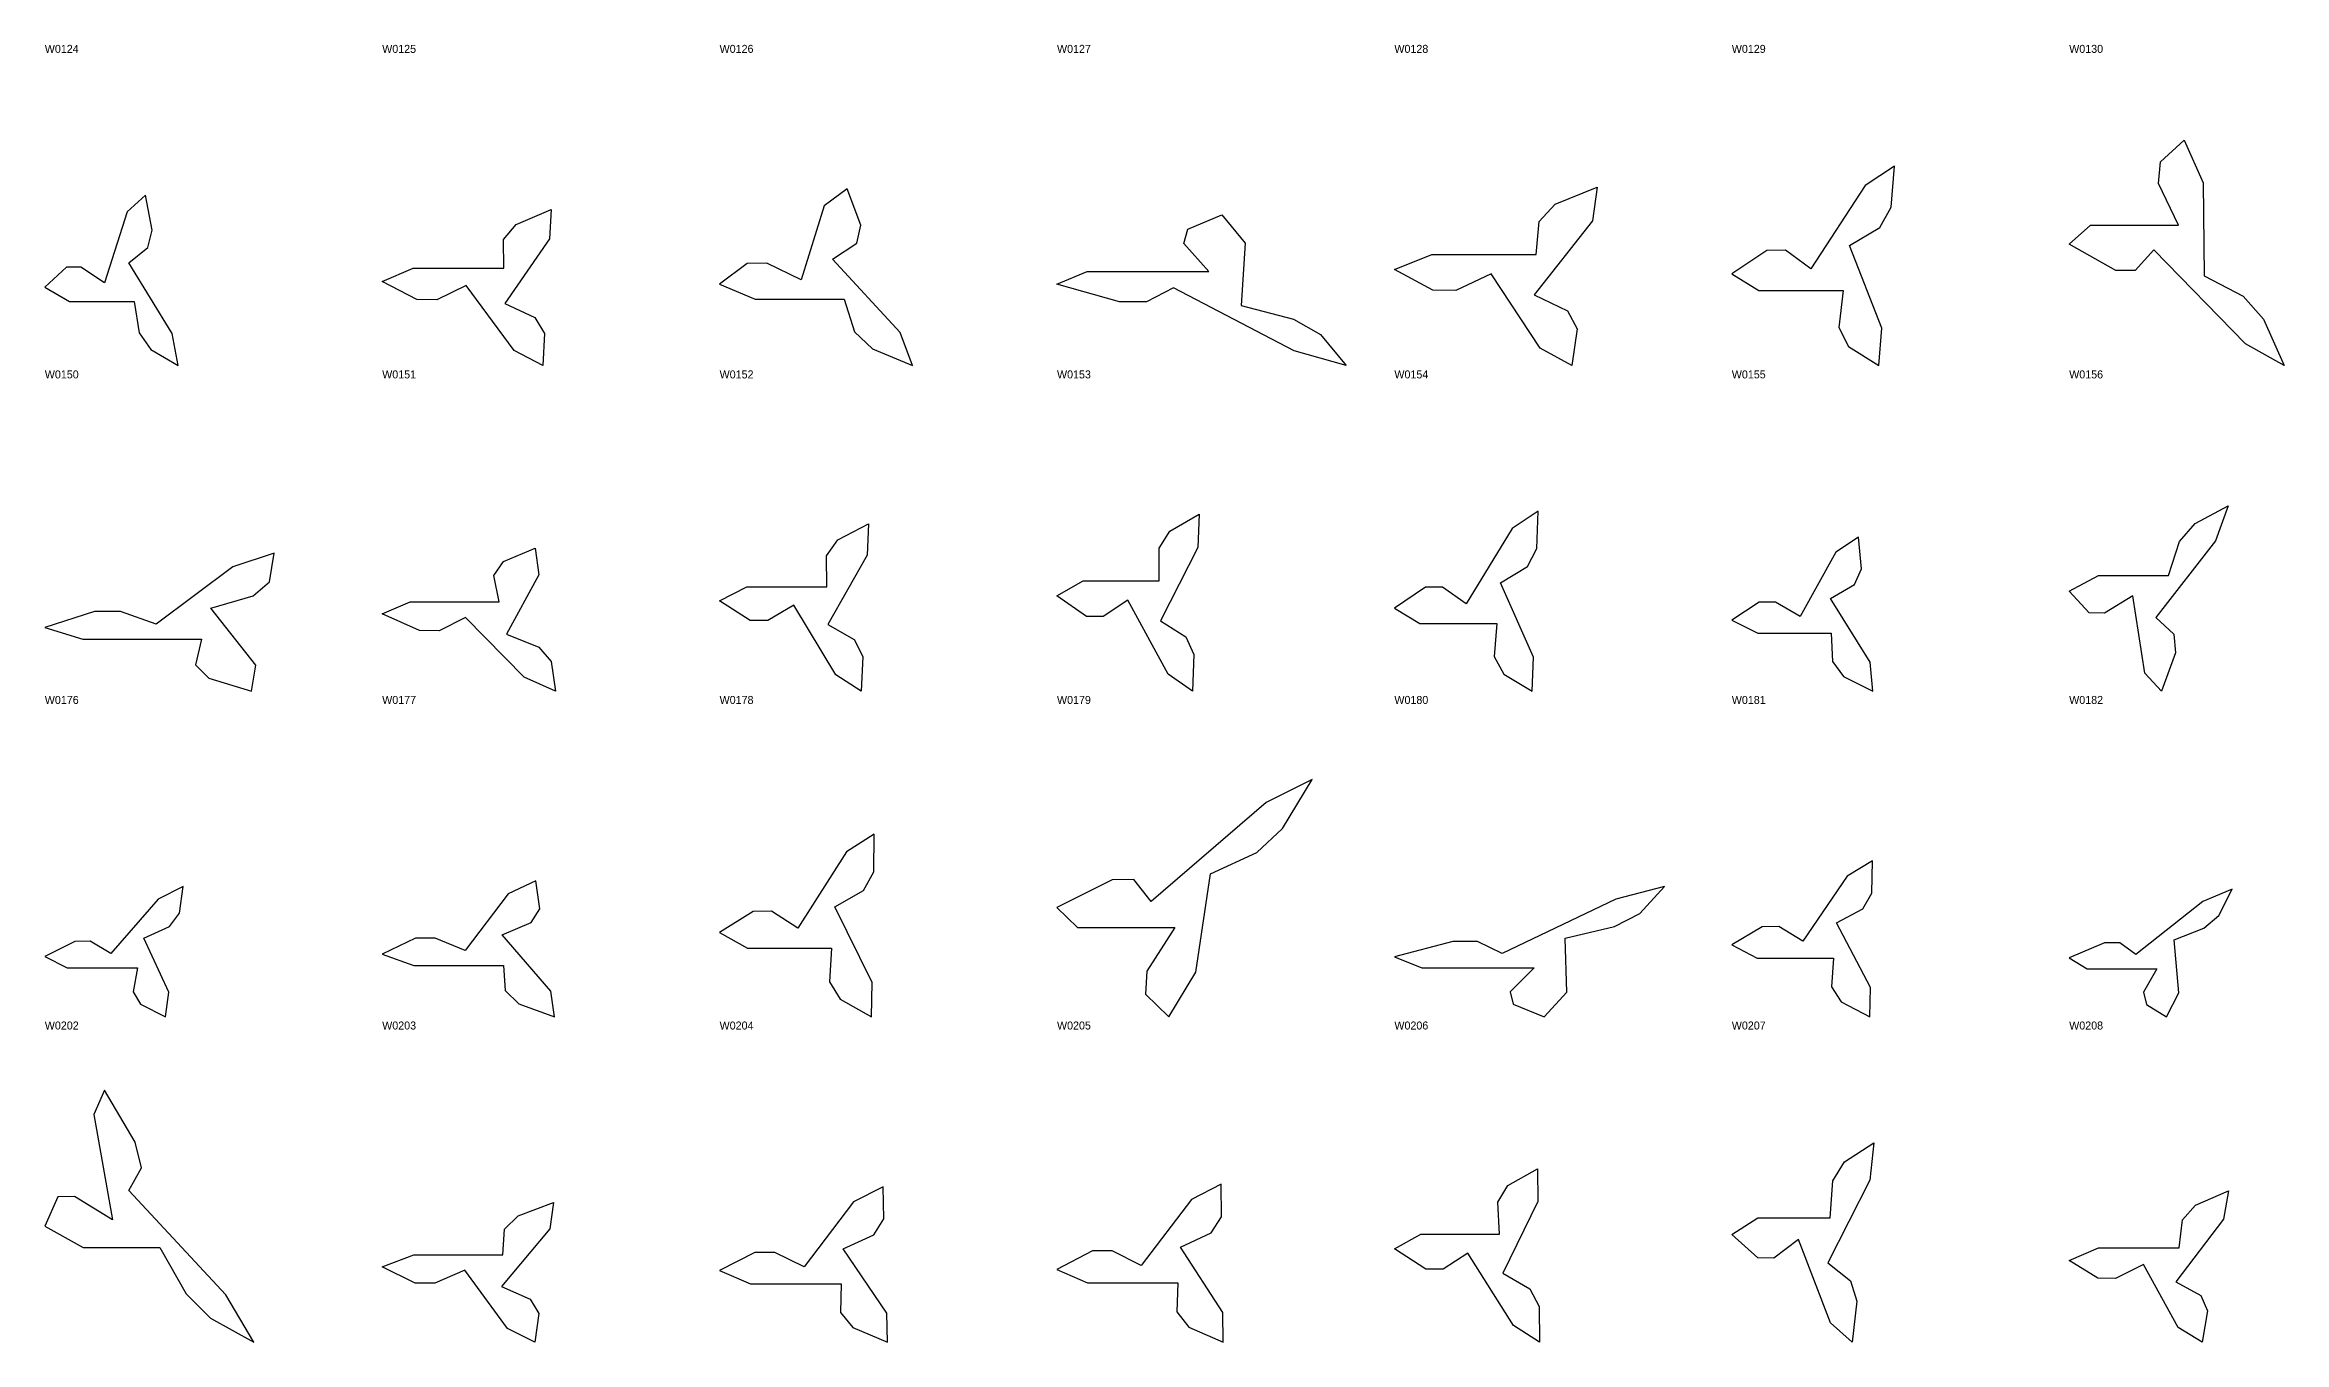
# Model space of a CAD drawing. Header units: millimetres. Extents: x 0 to 2703, y -1633 to 66.
# Drawn here: x 2003 to 2703, y -814 to -409 of the extents above; entities that cross this region are included whole.
import ezdxf

# ---------------------------------------------------------------- set-up
doc = ezdxf.new("R2010")
doc.units = ezdxf.units.MM

msp = doc.modelspace()

# ---------------------------------------------------------------- linework, layer by layer
at = {"layer": 'RECOVERED_OUTLINES'}
for points in [[(2642.22, -464.95), (2669.77, -464.95), (2663.53, -451.96), (2664.14, -445.17), (2671.57, -438.46), (2677.44, -451.71), (2677.75, -480.88), (2689.96, -487.22), (2696.35, -494.37), (2702.79, -508.9), (2690.7, -502.07), (2662.07, -472.68), (2656.22, -479.21), (2650.13, -479.14), (2635.6, -470.92)], [(2538.63, -485.45), (2565, -485.45), (2563.64, -496.95), (2566.63, -502.96), (2576.13, -508.9), (2577.04, -497.17), (2566.98, -471.35), (2576.4, -465.73), (2579.98, -459.4), (2580.98, -446.53), (2571.84, -452.59), (2554.88, -478.61), (2546.96, -472.82), (2541.17, -472.89), (2530.18, -480.16)], [(2224.99, -488.11), (2252.84, -488.11), (2256.11, -498.31), (2261.73, -503.64), (2274.19, -508.9), (2270.36, -498.5), (2249.17, -475.61), (2256.82, -470.64), (2258.01, -465.03), (2253.8, -453.62), (2246.62, -458.98), (2239.36, -482.05), (2228.63, -476.92), (2222.54, -476.98), (2213.91, -483.43)], [(2436.41, -474.12), (2469.1, -474.12), (2469.98, -463.84), (2475.03, -458.47), (2488.13, -453.16), (2486.65, -463.65), (2468.42, -486.73), (2478.85, -491.74), (2481.88, -497.4), (2480.25, -508.9), (2470.26, -503.49), (2455.03, -480.24), (2443.93, -485.41), (2436.76, -485.35), (2424.75, -478.85)], [(2010.73, -488.86), (2030.97, -488.86), (2032.51, -498.69), (2036.16, -503.83), (2044.78, -508.9), (2042.85, -498.88), (2029.32, -476.81), (2035.29, -472.01), (2036.61, -466.6), (2034.49, -455.6), (2028.83, -460.78), (2021.67, -483.01), (2014.29, -478.07), (2009.86, -478.13), (2003.06, -484.34)], [(2118.19, -478.46), (2146.44, -478.46), (2146.42, -469.46), (2150.37, -464.75), (2161.29, -460.1), (2160.8, -469.28), (2146.8, -489.49), (2156.2, -493.88), (2159.24, -498.83), (2158.7, -508.9), (2149.67, -504.17), (2134.75, -483.81), (2125.54, -488.34), (2119.35, -488.28), (2108.48, -482.59)], [(2328.8, -479.46), (2366.78, -479.46), (2358.96, -470.76), (2360.2, -466.21), (2370.85, -461.71), (2378.15, -470.59), (2376.83, -490.13), (2393.27, -494.38), (2401.65, -499.17), (2409.65, -508.9), (2393.4, -504.32), (2355.7, -484.63), (2347.25, -489.01), (2338.87, -488.96), (2319.33, -483.46)], [(2644.73, -574.55), (2666.67, -574.55), (2670.12, -563.87), (2675, -558.29), (2685.27, -552.77), (2681.36, -563.67), (2662.7, -587.64), (2668.31, -592.86), (2668.77, -598.73), (2664.48, -610.68), (2659.28, -605.06), (2655.53, -580.9), (2646.64, -586.28), (2641.85, -586.21), (2635.6, -579.46)], [(2222.47, -578.04), (2247.37, -578.04), (2247.36, -568.39), (2250.85, -563.35), (2260.48, -558.36), (2260.04, -568.2), (2247.68, -589.87), (2255.96, -594.58), (2258.64, -599.89), (2258.16, -610.68), (2250.19, -605.61), (2237.06, -583.78), (2228.94, -588.63), (2223.48, -588.57), (2213.91, -582.47)], [(2327.5, -576.18), (2351.29, -576.18), (2351.25, -565.99), (2354.56, -560.66), (2363.74, -555.39), (2363.36, -565.79), (2351.63, -588.69), (2359.56, -593.66), (2362.14, -599.27), (2361.72, -610.68), (2354.09, -605.32), (2341.46, -582.25), (2333.72, -587.38), (2328.5, -587.32), (2319.33, -580.87)], [(2432.68, -589.52), (2456.72, -589.52), (2455.96, -599.9), (2458.93, -605.32), (2467.84, -610.68), (2468.19, -600.1), (2457.95, -576.8), (2466.31, -571.74), (2469.31, -566.03), (2469.69, -554.42), (2461.6, -559.88), (2447.21, -583.35), (2439.76, -578.13), (2434.47, -578.2), (2424.75, -584.76)], [(2117.26, -582.76), (2145, -582.76), (2143.34, -574.51), (2146.37, -570.19), (2156.24, -565.93), (2157.44, -574.35), (2147.37, -592.88), (2157.39, -596.91), (2161.28, -601.45), (2162.6, -610.68), (2152.86, -606.34), (2134.5, -587.67), (2126.28, -591.82), (2120.19, -591.77), (2108.48, -586.55)], [(2538.28, -592.58), (2561.27, -592.58), (2561.68, -601.46), (2565.12, -606.1), (2574.23, -610.68), (2573.39, -601.63), (2561.04, -581.7), (2568.47, -577.36), (2570.71, -572.48), (2569.8, -562.54), (2562.67, -567.21), (2551.5, -587.3), (2543.79, -582.83), (2538.75, -582.89), (2530.18, -588.5)], [(2014.93, -594.48), (2052.07, -594.48), (2050.1, -602.42), (2054.29, -606.58), (2067.64, -610.68), (2068.97, -602.58), (2054.92, -584.73), (2068.21, -580.85), (2073.28, -576.48), (2074.74, -567.59), (2061.84, -571.77), (2037.85, -589.75), (2026.72, -585.75), (2018.56, -585.8), (2003.06, -590.83)], [(2325.75, -684.57), (2356.17, -684.57), (2347.37, -698.25), (2347.03, -705.4), (2354.25, -712.47), (2362.69, -698.51), (2367.33, -667.8), (2381.73, -661.12), (2389.84, -653.59), (2399.09, -638.28), (2384.73, -645.48), (2348.8, -676.43), (2343.31, -669.55), (2336.58, -669.63), (2319.33, -678.28)], [(2222.64, -691.01), (2248.83, -691.01), (2248.22, -701.53), (2251.58, -707.03), (2261.4, -712.47), (2261.55, -701.74), (2249.9, -678.12), (2258.9, -672.98), (2262.05, -667.19), (2262.22, -655.42), (2253.52, -660.96), (2238.34, -684.76), (2230.11, -679.46), (2224.36, -679.53), (2213.91, -686.18)], [(2538.11, -694.15), (2561.93, -694.15), (2561.36, -703.13), (2564.4, -707.82), (2573.32, -712.47), (2573.48, -703.3), (2562.91, -683.13), (2571.1, -678.75), (2573.96, -673.81), (2574.13, -663.75), (2566.22, -668.48), (2552.4, -688.81), (2544.92, -684.28), (2539.69, -684.34), (2530.18, -690.02)], [(2010, -697.14), (2032.04, -697.14), (2030.65, -704.66), (2033.01, -708.58), (2040.82, -712.47), (2041.85, -704.8), (2034.02, -687.93), (2042.03, -684.27), (2045.16, -680.13), (2046.29, -671.72), (2038.51, -675.68), (2023.74, -692.68), (2017.26, -688.89), (2012.41, -688.94), (2003.06, -693.69)], [(2118.38, -696.48), (2146.37, -696.48), (2146.94, -704.32), (2151.17, -708.41), (2162.3, -712.47), (2161.21, -704.47), (2146, -686.86), (2155.03, -683.04), (2157.71, -678.72), (2156.52, -669.95), (2147.88, -674.07), (2134.43, -691.81), (2125.01, -687.87), (2118.87, -687.92), (2108.48, -692.87)], [(2433.36, -697.15), (2468.47, -697.15), (2460.92, -704.66), (2461.9, -708.59), (2471.58, -712.47), (2478.65, -704.81), (2478.15, -687.95), (2493.5, -684.28), (2501.42, -680.15), (2509.18, -671.75), (2493.98, -675.7), (2458.41, -692.69), (2450.77, -688.91), (2443.02, -688.95), (2424.75, -693.7)], [(2641.19, -697.45), (2663.01, -697.45), (2658.84, -704.81), (2659.72, -708.66), (2666.01, -712.47), (2669.87, -704.96), (2668.39, -688.43), (2677.68, -684.83), (2682.32, -680.78), (2686.56, -672.54), (2677.39, -676.42), (2656.46, -693.07), (2651.44, -689.37), (2646.62, -689.41), (2635.6, -694.07)], [(2015.06, -784.61), (2039.03, -784.61), (2047.21, -799.14), (2054.85, -806.74), (2068.35, -814.25), (2059.58, -799.42), (2029.29, -766.79), (2033.27, -759.7), (2031.34, -751.7), (2021.71, -735.44), (2018.35, -743.09), (2024.24, -775.97), (2012.3, -768.65), (2007.09, -768.74), (2003.06, -777.93)], [(2538.35, -775.31), (2560.94, -775.31), (2561.8, -763.8), (2565.42, -757.79), (2574.61, -751.85), (2573.32, -763.58), (2560.16, -789.42), (2567.25, -795.04), (2569.2, -801.37), (2567.79, -814.25), (2561.02, -808.19), (2551.07, -782.16), (2543.27, -787.95), (2538.31, -787.88), (2530.18, -780.6)], [(2432.97, -780.45), (2457.61, -780.45), (2457.05, -770.46), (2460.21, -765.24), (2469.46, -760.07), (2469.59, -770.26), (2458.59, -792.69), (2467.05, -797.57), (2470, -803.07), (2470.14, -814.25), (2461.97, -808.99), (2447.74, -786.39), (2439.98, -791.42), (2434.57, -791.35), (2424.75, -785.04)], [(2223.55, -795.98), (2251.92, -795.98), (2251.68, -804.94), (2255.53, -809.62), (2266.38, -814.25), (2266.12, -805.11), (2252.55, -785), (2262.09, -780.63), (2265.27, -775.7), (2264.98, -765.67), (2255.79, -770.39), (2240.31, -790.65), (2231.18, -786.14), (2224.95, -786.2), (2213.91, -791.86)], [(2328.88, -795.65), (2357.12, -795.65), (2356.75, -804.77), (2360.52, -809.54), (2371.25, -814.25), (2371.12, -804.95), (2357.92, -784.47), (2367.48, -780.03), (2370.72, -775.01), (2370.58, -764.8), (2361.35, -769.6), (2345.64, -790.23), (2336.62, -785.64), (2330.42, -785.7), (2319.33, -791.46)], [(2644.75, -784.7), (2669.92, -784.7), (2671, -775.97), (2675.09, -771.4), (2685.38, -766.89), (2683.83, -775.8), (2668.91, -795.41), (2676.74, -799.67), (2678.85, -804.47), (2677.16, -814.25), (2669.68, -809.65), (2658.86, -789.89), (2650.11, -794.29), (2644.59, -794.24), (2635.6, -788.71)], [(2118.32, -786.97), (2146.14, -786.97), (2146.72, -778.91), (2150.92, -774.69), (2161.98, -770.53), (2160.89, -778.75), (2145.77, -796.85), (2154.73, -800.79), (2157.4, -805.22), (2156.21, -814.25), (2147.62, -810), (2134.27, -791.76), (2124.91, -795.82), (2118.8, -795.77), (2108.48, -790.67)]]:
    msp.add_lwpolyline(points, close=True, dxfattribs=at)

# ---------------------------------------------------------------- texts
at = {"layer": 'NEW_CATALOGUE_LABELS'}
for s, p in [('W0124', (2003.06, -411.12)), ('W0125', (2108.48, -411.12)), ('W0126', (2213.91, -411.12)), ('W0127', (2319.33, -411.12)), ('W0128', (2424.75, -411.12)), ('W0129', (2530.18, -411.12)), ('W0130', (2635.6, -411.12)), ('W0150', (2003.06, -512.9)), ('W0151', (2108.48, -512.9)), ('W0152', (2213.91, -512.9)), ('W0153', (2319.33, -512.9)), ('W0154', (2424.75, -512.9)), ('W0155', (2530.18, -512.9)), ('W0156', (2635.6, -512.9)), ('W0176', (2003.06, -614.68)), ('W0177', (2108.48, -614.68)), ('W0178', (2213.91, -614.68)), ('W0179', (2319.33, -614.68)), ('W0180', (2424.75, -614.68)), ('W0181', (2530.18, -614.68)), ('W0182', (2635.6, -614.68)), ('W0202', (2003.06, -716.47)), ('W0203', (2108.48, -716.47)), ('W0204', (2213.91, -716.47)), ('W0205', (2319.33, -716.47)), ('W0206', (2424.75, -716.47)), ('W0207', (2530.18, -716.47)), ('W0208', (2635.6, -716.47))]:
    msp.add_text(s, height=2.5, dxfattribs=at).set_placement(p)

doc.saveas('drawing.dxf')
